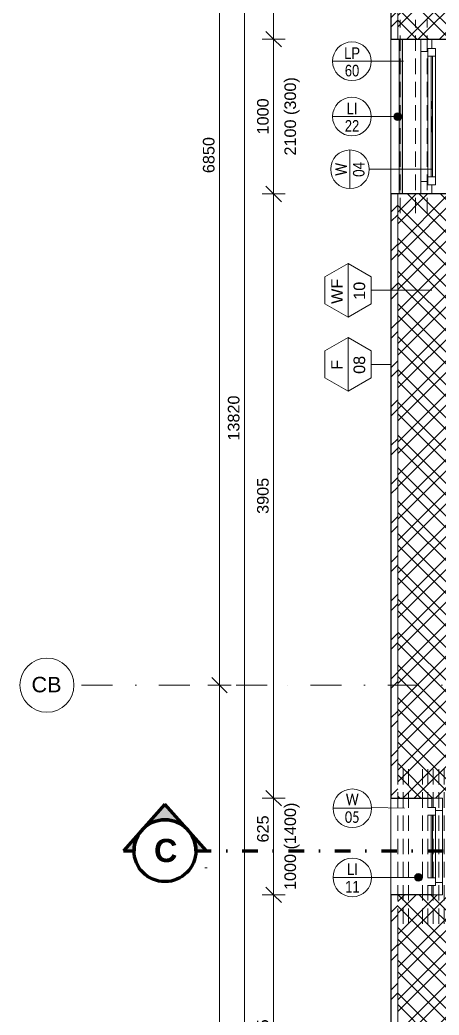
# Model space of a CAD drawing. Header units: millimetres. Extents: x -47720 to -5768, y -7799 to 13087.
# Drawn here: x -47720 to -45007, y -2734 to 3698 of the extents above; entities that cross this region are included whole.
import ezdxf

# ---------------------------------------------------------------- set-up
doc = ezdxf.new("R2010")
doc.units = ezdxf.units.MM
for name, pattern in [('HA_Dash_3mm-S1mm', [150, 100, -50]), ('HA_DashDot_10mm-S3mm', [500, 200, -150, 0, -150]), ('HA_DashDot_4mm-S1mm', [200, 100, -50, 0, -50]), ('HA_DashDot_6mm-S2mm', [300, 100, -100, 0, -100])]:
    doc.linetypes.add(name, pattern=pattern)
for name, color, linetype, lineweight in [('A-____-____-DIMS', 9, 'Continuous', 5), ('A-____-____-DIMS-50', 9, 'Continuous', 5), ('A-FLOR-HRAL-IDEN', 9, 'Continuous', 9), ('A-FLOR-HRAL-OTLN', 9, 'Continuous', 9), ('A-GENM-____-HDLN', 9, 'HA_Dash_3mm-S1mm', 9), ('A-GENM-____-IDEN', 9, 'Continuous', 9), ('A-GENM-____-OTLN', 9, 'Continuous', 9), ('A-GLAZ-____-IDEN', 9, 'Continuous', 9), ('A-GLAZ-____-MCUT', 9, 'Continuous', 5), ('A-GLAZ-____-OTLN', 9, 'Continuous', 5), ('A-WALL-____-IDEN', 9, 'Continuous', 9), ('A-WALL-____-MCUT', 9, 'Continuous', 25), ('A-WALL-____-OTLN', 9, 'Continuous', 9), ('A-WALL-____-PATT', 9, 'Continuous', 25), ('G-____-____-SYMB', 9, 'HA_DashDot_4mm-S1mm', 9), ('S-GRID-____-IDEN', 9, 'Continuous', 9), ('S-GRID-____-OTLN', 9, 'Continuous', 5)]:
    doc.layers.add(name, color=color, linetype=linetype, lineweight=lineweight)
doc.styles.add('Arial', font='arial.ttf', dxfattribs={"height": 100})
doc.styles.add('Arial_1', font='arial.ttf', dxfattribs={"height": 75})
doc.styles.add('Arial_2', font='arial.ttf', dxfattribs={"width": 0.8, "height": 75})
doc.styles.add('Arial_3', font='arial.ttf', dxfattribs={"height": 50})
doc.styles.add('Arial_B_1', font='arialbd.ttf', dxfattribs={"height": 150})
doc.styles.add('Calibri_2', font='calibri.ttf', dxfattribs={"width": 0.8, "height": 75})
doc.dimstyles.new('Inner_Dimensions', dxfattribs={"dimscale": 304.8, "dimtxt": 76.519455, "dimasz": 0.328084, "dimexe": 0.246063, "dimexo": 0.0625, "dimgap": 0.032808, "dimtad": 1, "dimdec": 0, "dimzin": 0, "dimdsep": 46, "dimtxsty": 'Arial_1', "dimblk1": 'OBLIQUE', "dimblk2": 'OBLIQUE', "dimsah": 1, "dimcen": 0.09, "dimdle": 0.246063, "dimazin": 0, "dimtfac": 1, "dimtdec": 4, "dimtix": 1, "dimtmove": 0, "dimatfit": 3, "dimfxl": 0.246063, "dimfxlon": 1, "dimtvp": 1, "dimtolj": 1, "dimtzin": 0, "dimlwd": 9, "dimlwe": 9, "dimarcsym": 2})
doc.dimstyles.new('Inner_Dimensions_2', dxfattribs={"dimscale": 304.8, "dimtxt": 76.519455, "dimasz": 0.328084, "dimexe": 0.246063, "dimexo": 0.0625, "dimgap": 0.032808, "dimtad": 1, "dimdec": 0, "dimzin": 0, "dimdsep": 46, "dimtxsty": 'Arial_1', "dimblk1": 'OBLIQUE', "dimblk2": 'OBLIQUE', "dimsah": 1, "dimcen": 0.09, "dimdle": 0.246063, "dimazin": 0, "dimtfac": 1, "dimtdec": 4, "dimtix": 1, "dimtmove": 2, "dimatfit": 3, "dimfxl": 0.246063, "dimfxlon": 1, "dimtvp": 1, "dimtolj": 1, "dimtzin": 0, "dimlwd": 9, "dimlwe": 9, "dimarcsym": 2})

# ---------------------------------------------------------------- blocks, each defined once
blk = doc.blocks.new('HA_WD_SinglePanel - 1000x2100-1662848-DPS_2NP-C')
at = {"layer": 'A-GLAZ-____-MCUT'}
for p, q in [((-440, 25), (-440, -25)), ((-390, 25), (-440, 25)), ((-390, -25), (-390, 25)), ((390, 5), (-390, 5)), ((390, 25), (390, -25)), ((440, 25), (390, 25)), ((440, -25), (440, 25)), ((-500, 0), (-440, 0)), ((-440, -25), (-390, -25)), ((-420, -25), (-420, -70)), ((390, -5), (-390, -5)), ((390, -25), (440, -25)), ((420, -70), (420, -25)), ((440, 0), (500, 0)), ((-420, -70), (-500, -70)), ((500, -70), (420, -70))]:
    blk.add_line(p, q, dxfattribs=at)
at = {"layer": 'A-GLAZ-____-OTLN'}
for p, q in [((-440, -25), (-440, 25)), ((440, 25), (-440, 25)), ((390, 25), (-390, 25)), ((440, 25), (440, -25)), ((-440, -25), (440, -25)), ((390, -25), (-390, -25)), ((420, -70), (-420, -70))]:
    blk.add_line(p, q, dxfattribs=at)
blk = doc.blocks.new('HA_WD_SinglePanel - 625x1000-1858207-DPS_2NP-C')
at = {"layer": 'A-GLAZ-____-MCUT'}
for p, q in [((-252.5, 25), (-252.5, -25)), ((-202.5, -25), (-202.5, 25)), ((202.5, 5), (-202.5, 5)), ((202.5, 25), (202.5, -25)), ((252.5, -25), (252.5, 25)), ((-312.5, 0), (-252.5, 0)), ((-312.5, -70), (-312.5, 0)), ((-252.5, -25), (-202.5, -25)), ((-232.5, -25), (-232.5, -70)), ((202.5, -5), (-202.5, -5)), ((202.5, -25), (252.5, -25)), ((232.5, -70), (232.5, -25)), ((252.5, 0), (312.5, 0)), ((312.5, 0), (312.5, -70)), ((-232.5, -70), (-312.5, -70)), ((312.5, -70), (232.5, -70))]:
    blk.add_line(p, q, dxfattribs=at)
at = {"layer": 'A-GLAZ-____-OTLN'}
for p, q in [((-252.5, -25), (-252.5, 25)), ((252.5, 25), (252.5, -25)), ((-252.5, -25), (252.5, -25)), ((202.5, -25), (-202.5, -25)), ((232.5, -70), (-232.5, -70))]:
    blk.add_line(p, q, dxfattribs=at)
blk = doc.blocks.new('Railing - Railing-1633967-DPS_2NP-C')
at = {"layer": 'A-FLOR-HRAL-OTLN'}
blk.add_hatch(color=256, dxfattribs=at).paths.add_polyline_path([(-45264.9, 2573.2), (-45244.9, 2573.2), (-45244.9, 3573.2), (-45264.9, 3573.2)])
for p, q in [((-45264.9, 3573.2), (-45264.9, 2573.2)), ((-45244.9, 2573.2), (-45244.9, 3573.2))]:
    blk.add_line(p, q, dxfattribs=at)
blk = doc.blocks.new('TB_Porotherm KPVarioUNI_1250mm - TB_Porotherm KPVarioUNI_1250mm-1891196-DPS_2NP-C')
at = {"layer": 'A-GENM-____-HDLN'}
for p, q in [((-625, 205), (625, 205)), ((-625, 105), (625, 105)), ((-625, 30), (625, 30)), ((-100, 0), (100, 0)), ((-625, -95), (625, -95)), ((-625, -157.5), (625, -157.5)), ((-625, -220), (625, -220))]:
    blk.add_line(p, q, dxfattribs=at)
blk = doc.blocks.new('TB_Porotherm KP7_1000mm - TB_Porotherm KP7_1000mm-1862848-DPS_2NP-C')
at = {"layer": 'A-GENM-____-HDLN'}
for p, q in [((-500, 35), (500, 35)), ((-500, 0), (500, 0)), ((-500, -35), (500, -35))]:
    blk.add_line(p, q, dxfattribs=at)
blk = doc.blocks.new('Grid - Radius 3_5mm-353793-DPS_2NP-C')
at = {"layer": 'S-GRID-____-IDEN'}
blk.add_circle((0, 0), 3.5, dxfattribs=at)
blk = doc.blocks.new('DIMBLOCK66-DPS_2NP-C')
at = {"layer": 'A-____-____-DIMS-50', "lineweight": 9}
for p, q in [((-46078, -1956.8), (-46128, -1906.8)), ((-46003, -1956.8), (-46153, -1956.8)), ((-46078, -3801.8), (-46078, -1956.8)), ((-46078, -1956.8), (-46028, -2006.8)), ((-46078, -1956.8), (-46003, -1956.8)), ((-46078, -3801.8), (-46128, -3751.8)), ((-46003, -3801.8), (-46153, -3801.8)), ((-46078, -3801.8), (-46028, -3851.8)), ((-46078, -3801.8), (-46003, -3801.8))]:
    blk.add_line(p, q, dxfattribs=at)
at = {"layer": 'A-____-____-DIMS-50', "color": 0, "lineweight": 9, "insert": (-46185.4, -2994.7), "char_height": 75, "width": 276.883, "attachment_point": 1, "rotation": 90, "line_spacing_factor": 0.941778, "style": 'Arial_1'}
blk.add_mtext('1845', dxfattribs=at)
blk = doc.blocks.new('_Oblique')
at = {"color": 0, "linetype": 'ByBlock', "lineweight": -2}
blk.add_line((-0.5, -0.5), (0.5, 0.5), dxfattribs=at)
blk = doc.blocks.new('DIMBLOCK67-DPS_2NP-C')
at = {"layer": 'A-____-____-DIMS-50', "lineweight": 9}
for p, q in [((-46078, -1331.8), (-46128, -1281.8)), ((-46003, -1331.8), (-46153, -1331.8)), ((-46078, -1956.8), (-46078, -1331.8)), ((-46078, -1331.8), (-46028, -1381.8)), ((-46078, -1331.8), (-46003, -1331.8)), ((-46078, -1956.8), (-46128, -1906.8)), ((-46003, -1956.8), (-46153, -1956.8)), ((-46078, -1956.8), (-46028, -2006.8)), ((-46078, -1956.8), (-46003, -1956.8))]:
    blk.add_line(p, q, dxfattribs=at)
at = {"layer": 'A-____-____-DIMS-50', "color": 0, "lineweight": 9, "insert": (-46185.4, -1618.4), "char_height": 75, "width": 207.662, "attachment_point": 1, "rotation": 90, "line_spacing_factor": 0.941778, "style": 'Arial_1'}
blk.add_mtext('625', dxfattribs=at)
blk = doc.blocks.new('DIMBLOCK68-DPS_2NP-C')
at = {"layer": 'A-____-____-DIMS-50', "lineweight": 9}
for p, q in [((-46003, 2573.2), (-46153, 2573.2)), ((-46078, 2573.2), (-46128, 2623.2)), ((-46078, -1331.8), (-46078, 2573.2)), ((-46078, 2573.2), (-46028, 2523.2)), ((-46078, 2573.2), (-46003, 2573.2)), ((-46078, -1331.8), (-46128, -1281.8)), ((-46003, -1331.8), (-46153, -1331.8)), ((-46078, -1331.8), (-46028, -1381.8)), ((-46078, -1331.8), (-46003, -1331.8))]:
    blk.add_line(p, q, dxfattribs=at)
at = {"layer": 'A-____-____-DIMS-50', "color": 0, "lineweight": 9, "insert": (-46185.4, 505.3), "char_height": 75, "width": 276.883, "attachment_point": 1, "rotation": 90, "line_spacing_factor": 0.941778, "style": 'Arial_1'}
blk.add_mtext('3905', dxfattribs=at)
blk = doc.blocks.new('DIMBLOCK69-DPS_2NP-C')
at = {"layer": 'A-____-____-DIMS-50', "lineweight": 9}
for p, q in [((-46078, 3573.2), (-46128, 3623.2)), ((-46003, 3573.2), (-46153, 3573.2)), ((-46078, 2573.2), (-46078, 3573.2)), ((-46078, 3573.2), (-46028, 3523.2)), ((-46078, 3573.2), (-46003, 3573.2)), ((-46003, 2573.2), (-46153, 2573.2)), ((-46078, 2573.2), (-46128, 2623.2)), ((-46078, 2573.2), (-46028, 2523.2)), ((-46078, 2573.2), (-46003, 2573.2))]:
    blk.add_line(p, q, dxfattribs=at)
at = {"layer": 'A-____-____-DIMS-50', "color": 0, "lineweight": 9, "insert": (-46185.4, 2957.8), "char_height": 75, "width": 276.883, "attachment_point": 1, "rotation": 90, "line_spacing_factor": 0.941778, "style": 'Arial_1'}
blk.add_mtext('1000', dxfattribs=at)
blk = doc.blocks.new('DIMBLOCK70-DPS_2NP-C')
at = {"layer": 'A-____-____-DIMS-50', "lineweight": 9}
for p, q in [((-46078, 3573.2), (-46078, 8108.2)), ((-46078, 8033.2), (-46128, 8083.2)), ((-46003, 8033.2), (-46153, 8033.2)), ((-46078, 8033.2), (-46028, 7983.2)), ((-46078, 8033.2), (-46003, 8033.2)), ((-46078, 3573.2), (-46128, 3623.2)), ((-46003, 3573.2), (-46153, 3573.2)), ((-46078, 3573.2), (-46028, 3523.2)), ((-46078, 3573.2), (-46003, 3573.2))]:
    blk.add_line(p, q, dxfattribs=at)
at = {"layer": 'A-____-____-DIMS-50', "color": 0, "lineweight": 9, "insert": (-46185.4, 5687.8), "char_height": 75, "width": 276.883, "attachment_point": 1, "rotation": 90, "line_spacing_factor": 0.941778, "style": 'Arial_1'}
blk.add_mtext('4460', dxfattribs=at)
blk = doc.blocks.new('Section - With Sheet Number-366786-DPS_2NP-C')
at = {"layer": 'G-____-____-SYMB', "linetype": 'Continuous', "lineweight": 5}
h = blk.add_hatch(color=256, dxfattribs=at)
edge = h.paths.add_edge_path()
edge.add_line((1.37, 0), (0, 0))
edge.add_arc((-4, 0), 4, 0, 180)
edge.add_line((-8, 0), (-9.37, 0))
edge.add_line((-9.37, 0), (-4, 6))
edge.add_line((-4, 6), (1.37, 0))
at = {"layer": 'G-____-____-SYMB', "linetype": 'Continuous', "lineweight": 100}
for p, q in [((-4, 6), (-9.37, 0)), ((1.37, 0), (-4, 6)), ((-9.37, 0), (-8, 0)), ((0, 0), (1.37, 0))]:
    blk.add_line(p, q, dxfattribs=at)
blk.add_circle((-4, 0), 4, dxfattribs=at)
blk.add_arc((-4, 0), 4, 0, 180, dxfattribs=at)
blk = doc.blocks.new('HA_TAG_WD - Type Mark-1521999-DPS_2NP-C')
at = {"layer": 'A-GLAZ-____-IDEN'}
blk.add_line((-2.5, 0), (2.5, 0), dxfattribs=at)
blk.add_circle((0, 0), 2.5, dxfattribs=at)
blk = doc.blocks.new('HA_TAG_GM_Products - Generic-588599-DPS_2NP-C')
at = {"layer": 'A-GENM-____-IDEN'}
blk.add_line((-2.5, 0), (2.5, 0), dxfattribs=at)
blk.add_circle((0, 0), 2.5, dxfattribs=at)
blk = doc.blocks.new('DIMBLOCK196-DPS_2NP-C')
at = {"layer": 'A-____-____-DIMS-50', "lineweight": 9}
for p, q in [((-46353.4, 6248.2), (-46503.4, 6248.2)), ((-46428.4, 6248.2), (-46478.4, 6298.2)), ((-46428.4, 6248.2), (-46428.4, -601.8)), ((-46428.4, 6248.2), (-46378.4, 6198.2)), ((-46428.4, 6248.2), (-46353.4, 6248.2)), ((-46428.4, -601.8), (-46478.4, -551.8)), ((-46353.4, -601.8), (-46503.4, -601.8)), ((-46428.4, -601.8), (-46378.4, -651.8)), ((-46428.4, -601.8), (-46353.4, -601.8))]:
    blk.add_line(p, q, dxfattribs=at)
at = {"layer": 'A-____-____-DIMS-50', "color": 0, "lineweight": 9, "insert": (-46535.8, 2707.8), "char_height": 75, "width": 276.883, "attachment_point": 1, "rotation": 90, "line_spacing_factor": 0.941778, "style": 'Arial_1'}
blk.add_mtext('6850', dxfattribs=at)
blk = doc.blocks.new('DIMBLOCK197-DPS_2NP-C')
at = {"layer": 'A-____-____-DIMS-50', "lineweight": 9}
for p, q in [((-46428.4, -601.8), (-46478.4, -551.8)), ((-46353.4, -601.8), (-46503.4, -601.8)), ((-46428.4, -601.8), (-46428.4, -5401.8)), ((-46428.4, -601.8), (-46378.4, -651.8)), ((-46428.4, -601.8), (-46353.4, -601.8)), ((-46353.4, -5401.8), (-46503.4, -5401.8)), ((-46428.4, -5401.8), (-46478.4, -5351.8)), ((-46428.4, -5401.8), (-46378.4, -5451.8)), ((-46428.4, -5401.8), (-46353.4, -5401.8))]:
    blk.add_line(p, q, dxfattribs=at)
at = {"layer": 'A-____-____-DIMS-50', "color": 0, "lineweight": 9, "insert": (-46535.8, -3117.2), "char_height": 75, "width": 276.883, "attachment_point": 1, "rotation": 90, "line_spacing_factor": 0.941778, "style": 'Arial_1'}
blk.add_mtext('4800', dxfattribs=at)
blk = doc.blocks.new('DIMBLOCK199-DPS_2NP-C')
at = {"layer": 'A-____-____-DIMS-50', "lineweight": 9}
for p, q in [((-46267.1, 8108.2), (-46267.1, -5861.8)), ((-46267.1, 8033.2), (-46317.1, 8083.2)), ((-46192.1, 8033.2), (-46342.1, 8033.2)), ((-46267.1, 8033.2), (-46217.1, 7983.2)), ((-46267.1, 8033.2), (-46192.1, 8033.2)), ((-46192.1, -5786.8), (-46342.1, -5786.8)), ((-46267.1, -5786.8), (-46317.1, -5736.8)), ((-46267.1, -5786.8), (-46217.1, -5836.8)), ((-46267.1, -5786.8), (-46192.1, -5786.8))]:
    blk.add_line(p, q, dxfattribs=at)
at = {"layer": 'A-____-____-DIMS-50', "color": 0, "lineweight": 9, "insert": (-46374.5, 979), "char_height": 75, "width": 346.103, "attachment_point": 1, "rotation": 90, "line_spacing_factor": 0.941778, "style": 'Arial_1'}
blk.add_mtext('13820', dxfattribs=at)
blk = doc.blocks.new('HA_TAG_WA_Partitions - Group _ Type Mark-556634-DPS_2NP-C')
at = {"layer": 'A-WALL-____-IDEN'}
for p, q in [((-1.73, 3), (-3.46, 0)), ((1.73, 3), (-1.73, 3)), ((3.46, 0), (1.73, 3)), ((-3.46, 0), (3.46, 0)), ((-3.46, 0), (-1.73, -3)), ((1.73, -3), (3.46, 0)), ((-1.73, -3), (1.73, -3))]:
    blk.add_line(p, q, dxfattribs=at)
blk = doc.blocks.new('HA_TAG_GM_Railings - Generic-2009701-DPS_2NP-C')
at = {"layer": 'A-FLOR-HRAL-IDEN'}
blk.add_line((-2.5, 0), (2.5, 0), dxfattribs=at)
blk.add_circle((0, 0), 2.5, dxfattribs=at)

msp = doc.modelspace()

# ---------------------------------------------------------------- hatches: boundary and pattern name
at = {"layer": 'A-GENM-____-IDEN'}
h = msp.add_hatch(color=256, dxfattribs=at)
edge = h.paths.add_edge_path()
edge.add_arc((-45274.9, 3073.2), 25, 0, 360)
h = msp.add_hatch(color=256, dxfattribs=at)
edge = h.paths.add_edge_path()
edge.add_arc((-45140.9, -1844.3), 25, 0, 360)
at = {"layer": 'A-WALL-____-PATT', "lineweight": 5}
h = msp.add_hatch(dxfattribs=at)
h.set_pattern_fill('FP_4', color=256, style=0, pattern_type=2)
h.set_pattern_definition([(45, (0, 0), (-125.7236, 125.7236), []), (45, (0, 190.5), (-125.7236, 125.7236), [])])
h.paths.add_polyline_path([(-45274.9, -5786.8), (-45274.9, -4801.8), (-45319.9, -4801.8), (-45319.9, -5786.8)])
h.paths.add_polyline_path([(-45274.9, -3801.8), (-45274.9, -1956.8), (-45319.9, -1956.8), (-45319.9, -3801.8)])
h.paths.add_polyline_path([(-45274.9, -1331.8), (-45274.9, 2573.2), (-45319.9, 2573.2), (-45319.9, -1331.8)])
h.paths.add_polyline_path([(-45319.9, 3573.2), (-45274.9, 3573.2), (-45274.9, 7988.2), (-45319.9, 7988.2), (-45319.9, 7985.9)])
h = msp.add_hatch(dxfattribs=at)
h.set_pattern_fill('FP_1', color=256, style=0, pattern_type=2)
h.set_pattern_definition([(45, (0, 0), (-106.066, 106.066), []), (45, (75, 0), (-106.066, 106.066), []), (315, (0, 0), (106.066, 106.066), []), (315, (75, 0), (106.066, 106.066), [])])
h.paths.add_polyline_path([(-44834.9, -5301.8), (-44834.9, -4801.8), (-45274.9, -4801.8), (-45274.9, -5301.8)])
h.paths.add_polyline_path([(-44834.9, -3801.8), (-44834.9, -1956.8), (-45274.9, -1956.8), (-45274.9, -3801.8)])
h.paths.add_polyline_path([(-45054.9, -1331.8), (-44834.9, -1331.8), (-44834.9, 2573.2), (-45274.9, 2573.2), (-45274.9, -1331.8)])
h.paths.add_polyline_path([(-45274.9, 3573.2), (-44834.9, 3573.2), (-44834.9, 7548.2), (-45274.9, 7548.2)])

# ---------------------------------------------------------------- linework, layer by layer
at = {"layer": 'A-FLOR-HRAL-IDEN'}
msp.add_line((-45236.9, 3430.8), (-45446.7, 3430.8), dxfattribs=at)
at = {"layer": 'A-GENM-____-IDEN'}
for p, q in [((-45274.9, 3073.2), (-45446.7, 3073.2)), ((-45140.9, -1844.3), (-45444, -1844.3))]:
    msp.add_line(p, q, dxfattribs=at)
for centre in [(-45274.9, 3073.2), (-45140.9, -1844.3)]:
    msp.add_circle(centre, 25, dxfattribs=at)
at = {"layer": 'A-GLAZ-____-IDEN'}
for p, q in [((-45054.9, 2732.5), (-45456.8, 2732.5)), ((-45232.2, -1397.8), (-45444, -1393.4))]:
    msp.add_line(p, q, dxfattribs=at)
at = {"layer": 'A-WALL-____-IDEN'}
for p, q in [((-45054.9, 1950.5), (-45446.7, 1950.5)), ((-45318.9, 1471.8), (-45446.7, 1471.8))]:
    msp.add_line(p, q, dxfattribs=at)
at = {"layer": 'A-WALL-____-MCUT'}
for p, q in [((-45319.9, 8033.2), (-45319.9, 3573.2)), ((-45319.9, 3573.2), (-44834.9, 3573.2)), ((-44834.9, 2573.2), (-45319.9, 2573.2)), ((-45319.9, 2573.2), (-45319.9, -1331.8)), ((-45319.9, -1331.8), (-45054.9, -1331.8)), ((-45054.9, -1956.8), (-45319.9, -1956.8)), ((-45319.9, -1956.8), (-45319.9, -3801.8))]:
    msp.add_line(p, q, dxfattribs=at)
at = {"layer": 'A-WALL-____-MCUT', "lineweight": 9}
for p, q in [((-45274.9, 7548.2), (-45274.9, 3573.2)), ((-45274.9, 2573.2), (-45274.9, -1144.2)), ((-45274.9, -2144.3), (-45274.9, -3801.8))]:
    msp.add_line(p, q, dxfattribs=at)
at = {"layer": 'A-WALL-____-OTLN'}
for p, q in [((-45319.9, 2573.2), (-45319.9, 3573.2)), ((-45319.9, -1956.8), (-45319.9, -1331.8))]:
    msp.add_line(p, q, dxfattribs=at)
at = {"layer": 'G-____-____-SYMB', "linetype": 'HA_DashDot_6mm-S2mm', "lineweight": 100}
msp.add_line((-46581.5, -1671.8), (-44646.2, -1671.8), dxfattribs=at)
at = {"layer": 'S-GRID-____-OTLN', "linetype": 'HA_DashDot_10mm-S3mm', "lineweight": 9}
for p, q in [((-46120.1, -601.8), (-47370.1, -601.8)), ((-22634.8, -601.8), (-46120.1, -601.8))]:
    msp.add_line(p, q, dxfattribs=at)

# ---------------------------------------------------------------- block references
at = {"layer": 'A-FLOR-HRAL-IDEN', "xscale": 49.99999999999998, "yscale": 49.99999999999998, "zscale": 49.99999999999998}
msp.add_blockref('HA_TAG_GM_Railings - Generic-2009701-DPS_2NP-C', (-45571.7, 3430.8), dxfattribs=at)
at = {"layer": 'A-FLOR-HRAL-OTLN'}
msp.add_blockref('Railing - Railing-1633967-DPS_2NP-C', (0, 0), dxfattribs=at)
at = {"layer": 'A-GENM-____-IDEN', "xscale": 49.99999999999998, "yscale": 49.99999999999998, "zscale": 49.99999999999998}
for p in [(-45571.7, 3073.2), (-45569, -1844.3)]:
    msp.add_blockref('HA_TAG_GM_Products - Generic-588599-DPS_2NP-C', p, dxfattribs=at)
at = {"layer": 'A-GENM-____-OTLN', "rotation": 89.99999999999932}
for name, p in [('TB_Porotherm KPVarioUNI_1250mm - TB_Porotherm KPVarioUNI_1250mm-1891196-DPS_2NP-C', (-45054.9, 3073.2)), ('TB_Porotherm KP7_1000mm - TB_Porotherm KP7_1000mm-1862848-DPS_2NP-C', (-45239.9, -1644.3)), ('TB_Porotherm KP7_1000mm - TB_Porotherm KP7_1000mm-1862848-DPS_2NP-C', (-45079.9, -1644.3)), ('TB_Porotherm KP7_1000mm - TB_Porotherm KP7_1000mm-1862848-DPS_2NP-C', (-45009.9, -1644.3))]:
    msp.add_blockref(name, p, dxfattribs=at)
at = {"layer": 'A-GLAZ-____-IDEN', "xscale": 49.99999999999998, "yscale": 49.99999999999998, "zscale": 49.99999999999998, "rotation": 89.99999999999991}
msp.add_blockref('HA_TAG_WD - Type Mark-1521999-DPS_2NP-C', (-45584.1, 2732.5), dxfattribs=at)
at = {"layer": 'A-GLAZ-____-IDEN', "xscale": 49.99999999999998, "yscale": 49.99999999999998, "zscale": 49.99999999999998}
msp.add_blockref('HA_TAG_WD - Type Mark-1521999-DPS_2NP-C', (-45569, -1397.8), dxfattribs=at)
at = {"layer": 'A-GLAZ-____-OTLN'}
for name, p, rotation in [('HA_WD_SinglePanel - 1000x2100-1662848-DPS_2NP-C', (-45054.9, 3073.2), 269.9999999999999), ('HA_WD_SinglePanel - 625x1000-1858207-DPS_2NP-C', (-45054.9, -1644.3), 89.9999999999999)]:
    msp.add_blockref(name, p, dxfattribs=dict(at, rotation=rotation))
at = {"layer": 'A-WALL-____-IDEN', "xscale": 49.99999999999998, "yscale": 49.99999999999998, "zscale": 49.99999999999998, "rotation": 89.99999999999999}
for p in [(-45596.7, 1950.5), (-45596.7, 1471.8)]:
    msp.add_blockref('HA_TAG_WA_Partitions - Group _ Type Mark-556634-DPS_2NP-C', p, dxfattribs=at)
at = {"layer": 'G-____-____-SYMB', "linetype": 'Continuous', "lineweight": 100, "xscale": 49.99999999999998, "yscale": 49.99999999999998, "zscale": 49.99999999999998}
msp.add_blockref('Section - With Sheet Number-366786-DPS_2NP-C', (-46581.5, -1671.8), dxfattribs=at)
at = {"layer": 'S-GRID-____-IDEN', "xscale": 49.99999999999998, "yscale": 49.99999999999998, "zscale": 49.99999999999998, "rotation": 90}
msp.add_blockref('Grid - Radius 3_5mm-353793-DPS_2NP-C', (-47545.1, -601.8), dxfattribs=at)

# ---------------------------------------------------------------- texts
at = {"layer": 'A-FLOR-HRAL-IDEN', "lineweight": 5, "char_height": 75, "attachment_point": 1, "style": 'Arial_2'}
for s, insert, width in [('LP', (-45621.5, 3520.9), 125.063), ('60', (-45617.5, 3408.2), 115.443)]:
    msp.add_mtext(s, dxfattribs=dict(at, insert=insert, width=width))
at = {"layer": 'A-GENM-____-IDEN', "lineweight": 5, "char_height": 75, "attachment_point": 1, "style": 'Arial_2'}
for s, insert, width in [('LI', (-45605.5, 3163.3), 86.582), ('22', (-45617.5, 3050.6), 115.443), ('LI', (-45602.8, -1754.2), 86.582), ('11', (-45614.8, -1866.9), 115.443)]:
    msp.add_mtext(s, dxfattribs=dict(at, insert=insert, width=width))
at = {"layer": 'A-GLAZ-____-IDEN', "lineweight": 5, "char_height": 75, "attachment_point": 1, "rotation": 90}
for s, insert, width, style in [('2100 (300)', (-46008.3, 2821.4), 629.325, 'Arial_1'), ('W', (-45679.4, 2690.7), 105.823, 'Calibri_2'), ('04', (-45565.1, 2684.1), 121.856, 'Calibri_2'), ('1000 (1400)', (-46008.3, -1925.9), 701.477, 'Arial_1')]:
    msp.add_mtext(s, dxfattribs=dict(at, insert=insert, width=width, style=style))
at = {"layer": 'A-GLAZ-____-IDEN', "lineweight": 5, "char_height": 75, "attachment_point": 1, "style": 'Calibri_2'}
for s, insert, width in [('W', (-45610.8, -1302.5), 105.823), ('05', (-45617.4, -1416.8), 121.856)]:
    msp.add_mtext(s, dxfattribs=dict(at, insert=insert, width=width))
at = {"layer": 'A-WALL-____-IDEN', "lineweight": 5, "char_height": 75, "attachment_point": 1, "rotation": 90, "style": 'Arial_1'}
for s, insert, width in [('WF', (-45705.6, 1862.5), 208.439), ('10', (-45561.1, 1889), 144.304), ('F', (-45705.6, 1436.8), 80.169), ('08', (-45561.1, 1410.3), 144.304)]:
    msp.add_mtext(s, dxfattribs=dict(at, insert=insert, width=width))
at = {"layer": 'G-____-____-SYMB', "linetype": 'Continuous', "lineweight": 5, "attachment_point": 1}
for s, insert, char_height, width, style in [('\\fArial|b1|i0|c0|p34|;C', (-46852.2, -1595.2), 150, 184.388, 'Arial_B_1'), ('-', (-46528.1, -1752.2), 50, 28.059, 'Arial_3')]:
    msp.add_mtext(s, dxfattribs=dict(at, insert=insert, char_height=char_height, width=width, style=style))
at = {"layer": 'S-GRID-____-IDEN', "lineweight": 5, "insert": (-47644.8, -547.9), "char_height": 100, "width": 240.506, "attachment_point": 1, "style": 'Arial'}
msp.add_mtext('CB', dxfattribs=at)

# ---------------------------------------------------------------- dimensions: what is measured, and where the dimension line sits
at = {"layer": 'A-____-____-DIMS', "lineweight": 9}
for base, p1, p2, override, picture, middle in [((-46267.1, -5786.8), (-46192.1, 8033.2), (-46192.1, -5786.8), {"dimpost": '<>', "dimfxl": 13820}, 'DIMBLOCK199-DPS_2NP-C', (-46315.5, 1123.2)), ((-46078, 8033.2), (-46003, 3573.2), (-46003, 8033.2), {"dimpost": '<>', "dimfxl": 4460}, 'DIMBLOCK70-DPS_2NP-C', (-46126.3, 5803.2)), ((-46428.4, -601.8), (-46353.4, 6248.2), (-46353.4, -601.8), {"dimpost": '<>', "dimfxl": 6850}, 'DIMBLOCK196-DPS_2NP-C', (-46476.7, 2823.2)), ((-46078, 3573.2), (-46003, 2573.2), (-46003, 3573.2), {"dimpost": '<>', "dimfxl": 1000}, 'DIMBLOCK69-DPS_2NP-C', (-46126.3, 3073.2)), ((-46078, 2573.2), (-46003, -1331.8), (-46003, 2573.2), {"dimpost": '<>', "dimfxl": 3905}, 'DIMBLOCK68-DPS_2NP-C', (-46126.3, 620.7)), ((-46428.4, -5401.8), (-46353.4, -601.8), (-46353.4, -5401.8), {"dimpost": '<>', "dimfxl": 4800}, 'DIMBLOCK197-DPS_2NP-C', (-46476.7, -3001.8)), ((-46078, -1956.8), (-46003, -3801.8), (-46003, -1956.8), {"dimpost": '<>', "dimfxl": 1845}, 'DIMBLOCK66-DPS_2NP-C', (-46126.3, -2879.3))]:
    dim = msp.add_linear_dim(base=base, p1=p1, p2=p2, angle=90, dimstyle='Inner_Dimensions', override=override, dxfattribs=at)
    dim.commit()
    dim.dimension.update_dxf_attribs({"geometry": picture, "text_midpoint": middle})
dim = msp.add_linear_dim(base=(-46078, -1331.8), p1=(-46003, -1956.8), p2=(-46003, -1331.8), angle=90, dimstyle='Inner_Dimensions_2', override={"dimpost": '<>', "dimfxl": 625}, dxfattribs=at)
dim.commit()
dim.dimension.update_dxf_attribs({"geometry": 'DIMBLOCK67-DPS_2NP-C', "text_midpoint": (-46135.4, -1514.6), "dimtype": 160, "text_rotation": 90})

doc.saveas('drawing.dxf')
